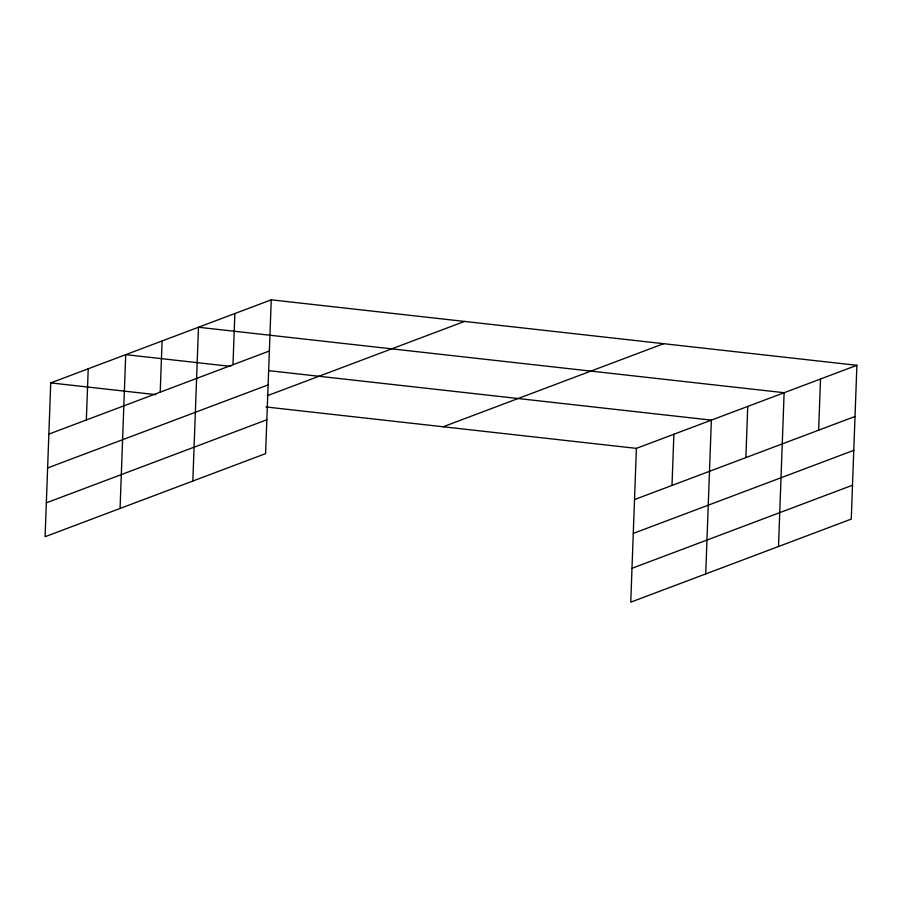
<?xml version="1.0" encoding="UTF-8"?>
<svg xmlns="http://www.w3.org/2000/svg" width="902" height="902" viewBox="0 0 902 902"><rect width="100%" height="100%" fill="white"/><g stroke="black" fill="none" stroke-linecap="round" stroke-linejoin="round"><path stroke-width="1.35" d="M271.243 299.825L50.737 382.91L45.1 536.701L265.605 453.627L271.243 299.825L856.9 365.299L851.262 519.09L630.757 602.175L636.395 448.373L856.9 365.299M86.344 419.971L88.227 368.783M120.067 508.457L125.716 354.655L230.743 366.404M160.218 392.144L162.089 340.956M192.836 481.048L198.474 327.246L784.131 392.708L778.494 546.511M232.987 364.724L234.858 313.535M672.001 485.434L673.884 434.245M705.725 573.92L711.362 420.129L268.559 370.632M745.875 457.607L747.747 406.419M818.644 430.186L820.516 378.998M48.866 434.099L269.371 351.013M47.626 467.958L268.131 384.883M267.274 395.741L464.507 321.428M46.34 502.842L266.845 419.768M443.13 426.77L663.635 343.685M634.523 499.561L855.028 416.476M633.272 533.42L853.777 450.346M631.998 568.305L852.503 485.231M50.737 382.91L155.775 394.648M266.135 406.982L636.395 448.373"/></g></svg>
